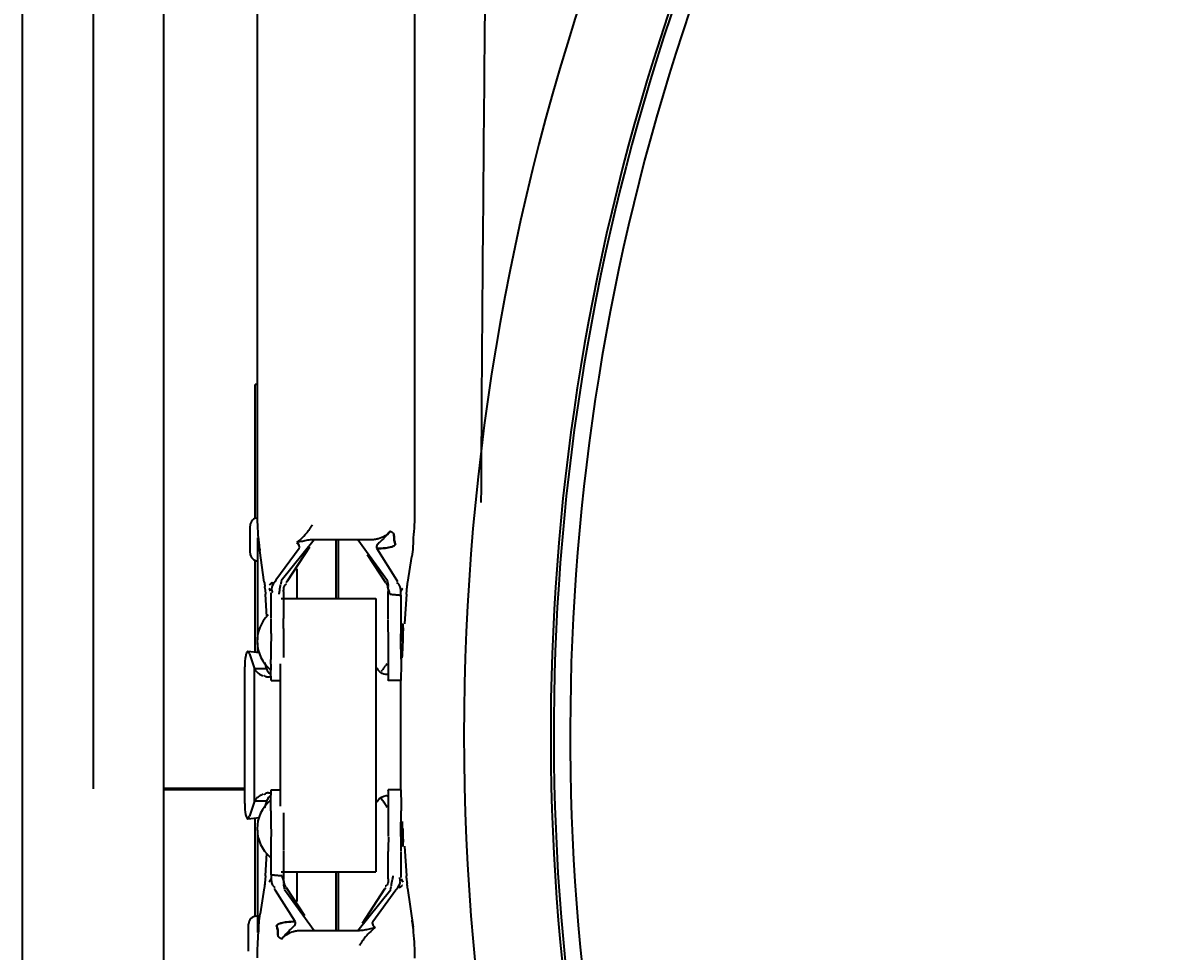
# Model space of a CAD drawing. Header units: millimetres. Extents: x 6781 to 13993, y -7973 to 4183.
# Drawn here: x 12088.7 to 12233.8, y 3050.2 to 3169 of the extents above; entities that cross this region are included whole.
import ezdxf

# ---------------------------------------------------------------- set-up
doc = ezdxf.new("R2010")
doc.units = ezdxf.units.MM
doc.header["$LTSCALE"] = 307.34
doc.header["$PDMODE"] = 3
doc.header["$PDSIZE"] = 8
doc.layers.get('0').update_dxf_attribs({"linetype": 'CONTINUOUS'})
doc.layers.get('Defpoints').update_dxf_attribs({"linetype": 'CONTINUOUS'})
doc.styles.get("Standard").update_dxf_attribs({"font": 'calibri.ttf'})
doc.dimstyles.new('DIMSTYLE_2', dxfattribs={"dimtxt": 35, "dimasz": 35, "dimexe": 1.5, "dimexo": 1, "dimgap": 0.875, "dimtad": 1, "dimdec": 0, "dimdsep": 46, "dimtxsty": 'Standard', "dimblk": '_FILLED', "dimblk1": '_FILLED', "dimblk2": '_FILLED', "dimcen": 0.09, "dimazin": 2, "dimtp": 0.01, "dimtm": 0.01, "dimtfac": 1, "dimtdec": 0, "dimtofl": 0, "dimtmove": 0, "dimatfit": 3, "dimldrblk": '_FILLED', "dimfxl": 1, "dimtolj": 1, "dimarcsym": 0})

# ---------------------------------------------------------------- blocks, each defined once
blk = doc.blocks.new('_FILLED')
at = {"color": 0, "linetype": 'ByBlock'}
blk.add_solid([(0, 0), (-1, 0.2143), (-1, -0.2143)], dxfattribs=at)
blk = doc.blocks.new('*D276')
at = {"color": 0, "linetype": 'Continuous', "lineweight": -2}
for p, q in [((12747.8, 3569.94), (12747.8, 3540.28)), ((12118.81, 3152.03), (12118.81, 3543.28)), ((12153.81, 3541.78), (12712.8, 3541.78))]:
    blk.add_line(p, q, dxfattribs=at)
at = {"layer": 'Defpoints', "color": 0}
for p in [(12747.8, 3570.94), (12747.8, 3541.78), (12118.81, 3151.03)]:
    blk.add_point(p, dxfattribs=at)
at = {"color": 0, "linetype": 'ByBlock', "lineweight": -2, "xscale": 35, "yscale": 35, "zscale": 35, "rotation": 180}
blk.add_blockref('_FILLED', (12118.81, 3541.78), dxfattribs=at)
at = {"color": 0, "linetype": 'ByBlock', "lineweight": -2, "xscale": 35, "yscale": 35, "zscale": 35}
blk.add_blockref('_FILLED', (12747.8, 3541.78), dxfattribs=at)
at = {"color": 0, "lineweight": 25, "insert": (12433.3, 3589.33), "char_height": 35, "attachment_point": 2, "line_spacing_factor": 0.9}
blk.add_mtext('\\A1;AFU-630', dxfattribs=at)

msp = doc.modelspace()

# ---------------------------------------------------------------- linework, layer by layer
msp.add_line((12097.79589, 3318.03639), (12097.79589, 3070.93639))
at = {"color": 0, "linetype": 'Continuous', "lineweight": 25}
for p, q in [((12088.74459, 2910.50225), (12088.74459, 3306.92814)), ((12106.8472, 2910.50225), (12106.8472, 3306.92814)), ((12118.81138, 3106.39003), (12118.81138, 3180.18167)), ((12138.93672, 3180.18167), (12138.93672, 3106.37075)), ((12118.52509, 3105.54886), (12118.52509, 3122.73228)), ((12118.81138, 3122.73228), (12118.52509, 3122.73228)), ((12117.87914, 3101.18368), (12117.87914, 3104.60378)), ((12118.81138, 3103.08188), (12118.81138, 3090.02254)), ((12118.98472, 3102.92222), (12118.97004, 3103.08188)), ((12118.99507, 3102.76346), (12118.98472, 3102.92222)), ((12119.00113, 3102.6058), (12118.99507, 3102.76346)), ((12119.00113, 3102.6058), (12119.00694, 3102.41851)), ((12119.6931, 3097.4273), (12119.00694, 3102.41851)), ((12126.07405, 3102.83845), (12121.85966, 3097.60142)), ((12122.65084, 3097.572), (12125.46984, 3101.90889)), ((12125.46984, 3101.90887), (12122.65084, 3097.572)), ((12131.88231, 3102.83845), (12125.86579, 3102.83845)), ((12128.86668, 3102.83845), (12128.86668, 3095.33788)), ((12129.20405, 3095.33788), (12129.20405, 3102.83845)), ((12135.48096, 3097.60142), (12131.67405, 3102.83845)), ((12133.37915, 3102.83845), (12131.88231, 3102.83845)), ((12136.45784, 3102.20337), (12136.4778, 3102.2327)), ((12124.16642, 3101.70254), (12121.18678, 3097.66812)), ((12135.25146, 3097.33563), (12132.91281, 3100.93267)), ((12134.0975, 3101.70271), (12136.61598, 3097.72083)), ((12138.06608, 3097.41202), (12138.59572, 3100.71317)), ((12118.52509, 3088.43915), (12118.52509, 3100.2386)), ((12123.87405, 3099.12974), (12123.87405, 3095.33788)), ((12121.18655, 3097.66785), (12121.07534, 3097.51877)), ((12121.85277, 3097.40174), (12121.82477, 3097.3333)), ((12122.65084, 3097.572), (12122.49848, 3097.33923)), ((12135.47767, 3097.44954), (12135.56539, 3097.04261)), ((12136.61598, 3097.72083), (12136.75742, 3097.50098)), ((12119.74231, 3097.01142), (12119.76039, 3096.84105)), ((12119.77462, 3096.83705), (12119.76094, 3096.83568)), ((12120.57373, 3096.02165), (12120.54737, 3096.09168)), ((12120.57405, 3092.74721), (12120.57373, 3096.02165)), ((12121.82477, 3097.3333), (12121.79808, 3097.20741)), ((12122.1719, 3096.22255), (12122.17381, 3095.85682)), ((12135.53604, 3096.63754), (12135.60344, 3096.85746)), ((12135.53604, 3096.63754), (12135.56561, 3096.43739)), ((12135.60344, 3096.85746), (12135.56539, 3097.04261)), ((12135.56561, 3096.43739), (12135.57531, 3096.2275)), ((12135.57405, 3095.79655), (12135.57531, 3096.2275)), ((12137.17405, 3095.74934), (12137.17496, 3096.09737)), ((12137.95399, 3096.83851), (12137.93642, 3096.83842)), ((12120.03168, 3092.97406), (12119.83866, 3095.86923)), ((12121.87405, 3095.33788), (12133.97405, 3095.33788)), ((12122.17381, 3095.85682), (12122.17405, 3092.74721)), ((12133.97405, 3095.33788), (12133.97405, 3060.33788)), ((12135.57405, 3092.71416), (12135.57405, 3095.79655)), ((12136.1752, 3095.84563), (12136.37234, 3095.82851)), ((12136.37247, 3095.82967), (12136.66261, 3095.80001)), ((12136.66261, 3095.80001), (12136.905, 3095.77574)), ((12136.905, 3095.77574), (12137.17405, 3095.74934)), ((12137.00786, 3095.764), (12137.17372, 3095.74618)), ((12137.17405, 3095.74901), (12137.17405, 3092.71416)), ((12137.90866, 3095.85747), (12137.65632, 3092.0725)), ((12118.81138, 3089.65322), (12118.81138, 3088.55653)), ((12117.81445, 3088.23148), (12117.59896, 3088.55653)), ((12119.07079, 3088.37003), (12117.59896, 3088.55647)), ((12117.81445, 3088.23148), (12118.42662, 3086.31564)), ((12117.18696, 3069.08302), (12117.18696, 3086.59274)), ((12118.42662, 3069.36012), (12118.42662, 3086.31564)), ((12119.99419, 3086.31589), (12118.42665, 3086.31589)), ((12119.72892, 3087.14574), (12119.99416, 3086.31564)), ((12121.77405, 3068.72537), (12121.77405, 3086.95039)), ((12120.57405, 3084.83846), (12121.77405, 3084.83846)), ((12137.17405, 3084.83846), (12135.57405, 3084.83846)), ((12137.12405, 3084.83846), (12137.12405, 3070.83788)), ((12106.8472, 3071.03639), (12117.18696, 3071.03639)), ((12117.18696, 3070.83639), (12106.8472, 3070.83639)), ((12120.57405, 3070.83788), (12121.77405, 3070.83788)), ((12137.17405, 3070.83788), (12135.57405, 3070.83788)), ((12118.42662, 3069.36012), (12117.81445, 3067.44428)), ((12119.99419, 3069.35987), (12118.42665, 3069.35987)), ((12119.99416, 3069.36012), (12119.72892, 3068.53002)), ((12117.59896, 3067.11924), (12117.81445, 3067.44428)), ((12117.59896, 3067.11929), (12119.07079, 3067.30573)), ((12118.52509, 3054.6064), (12118.52509, 3067.2366)), ((12118.81138, 3065.65322), (12118.81138, 3052.57057)), ((12119.83945, 3059.81882), (12120.03164, 3062.70175)), ((12120.57405, 3059.92735), (12120.57405, 3062.96221)), ((12122.17405, 3062.96221), (12122.17405, 3059.87981)), ((12135.57429, 3059.81954), (12135.57405, 3062.92915)), ((12137.17405, 3062.92915), (12137.17437, 3059.65471)), ((12137.65632, 3063.60381), (12137.90944, 3059.80707)), ((12120.57405, 3059.92701), (12120.57314, 3059.57899)), ((12120.84311, 3059.90062), (12120.57405, 3059.92701)), ((12120.74024, 3059.91236), (12120.57439, 3059.93017)), ((12121.0855, 3059.87635), (12120.84311, 3059.90062)), ((12121.37563, 3059.84669), (12121.0855, 3059.87635)), ((12121.57291, 3059.83073), (12121.37576, 3059.84785)), ((12121.87405, 3060.33788), (12133.97405, 3060.33788)), ((12122.17405, 3059.87981), (12122.17279, 3059.44885)), ((12123.87405, 3060.33788), (12123.87405, 3056.53881)), ((12128.86668, 3060.33788), (12128.86668, 3052.83788)), ((12129.20405, 3052.83788), (12129.20405, 3060.33788)), ((12135.5762, 3059.45381), (12135.57429, 3059.81954)), ((12137.17437, 3059.65471), (12137.20074, 3059.58465)), ((12119.68202, 3058.26427), (12119.15239, 3054.9631)), ((12119.79411, 3058.83779), (12119.81169, 3058.83788)), ((12122.21207, 3059.03881), (12122.14466, 3058.8189)), ((12122.14466, 3058.8189), (12122.18271, 3058.63374)), ((12122.1825, 3059.23896), (12122.17279, 3059.44885)), ((12122.21207, 3059.03881), (12122.1825, 3059.23896)), ((12122.27043, 3058.22681), (12122.18271, 3058.63374)), ((12122.49664, 3058.34072), (12124.83529, 3054.74366)), ((12135.09726, 3058.10435), (12135.24962, 3058.33712)), ((12135.89534, 3058.27462), (12135.92334, 3058.34305)), ((12135.92334, 3058.34305), (12135.95003, 3058.46895)), ((12137.97348, 3058.83925), (12137.98717, 3058.84062)), ((12138.00579, 3058.66492), (12137.98771, 3058.83525)), ((12138.05501, 3058.24899), (12138.74117, 3053.25774)), ((12121.13213, 3057.95552), (12120.99068, 3058.17537)), ((12123.6506, 3053.97363), (12121.13213, 3057.95552)), ((12122.26714, 3058.07493), (12126.07405, 3052.83788)), ((12131.67405, 3052.83788), (12135.88845, 3058.07493)), ((12132.27825, 3053.76744), (12135.09726, 3058.10435)), ((12135.09726, 3058.10435), (12132.27825, 3053.76742)), ((12133.58168, 3053.9738), (12136.56132, 3058.00824)), ((12136.56155, 3058.0085), (12136.67277, 3058.15758)), ((12117.67914, 3050.15389), (12117.67914, 3053.64147)), ((12121.29026, 3053.47294), (12121.2703, 3053.44362)), ((12124.36895, 3052.83788), (12125.86579, 3052.83788)), ((12125.86579, 3052.83788), (12131.88231, 3052.83788)), ((12138.74698, 3053.07046), (12138.74117, 3053.25774)), ((12138.74698, 3053.07046), (12138.75303, 3052.9128)), ((12138.75303, 3052.9128), (12138.76338, 3052.75404)), ((12138.76338, 3052.75404), (12138.77807, 3052.59437))]:
    msp.add_line(p, q, dxfattribs=at)
for points in [[(12136.25871, 3103.62846), (12136.25842, 3103.53498), (12136.25993, 3103.44164)], [(12138.78261, 3103.10569), (12138.7671, 3102.93097), (12138.75679, 3102.75732), (12138.75162, 3102.58499)], [(12121.84824, 3097.58057), (12121.89724, 3097.54672), (12121.86556, 3097.49018), (12121.85277, 3097.40174)], [(12135.43013, 3097.56396), (12135.47144, 3097.4711), (12135.47438, 3097.45018)], [(12137.9867, 3096.81788), (12137.97107, 3096.83821), (12137.95399, 3096.83851)], [(12135.78567, 3095.86765), (12135.97959, 3095.85917), (12136.1752, 3095.84563)], [(12121.96243, 3059.80871), (12121.76852, 3059.81719), (12121.57291, 3059.83073)], [(12119.7614, 3058.85842), (12119.77703, 3058.83808), (12119.79411, 3058.83779)], [(12122.31798, 3058.1124), (12122.27667, 3058.20525), (12122.27372, 3058.22618)], [(12135.89986, 3058.09579), (12135.85086, 3058.12964), (12135.88254, 3058.18617), (12135.89534, 3058.27462)], [(12118.96549, 3052.57057), (12118.981, 3052.74528), (12118.99131, 3052.91894), (12118.99648, 3053.09126)], [(12121.48939, 3052.04785), (12121.48968, 3052.14133), (12121.48818, 3052.23467)]]:
    msp.add_lwpolyline(points, dxfattribs=at)
for centre, radius, start, end in [((12446.87405, 3077.83788), 301.6, 62.0342293, 226.0323241), ((12446.87405, 3077.83788), 290.49174, 78.2975741, 223.872725), ((12446.87405, 3077.83788), 290.1, 78.2730608, 223.7869135), ((12446.87405, 3077.83788), 288, 78.2382703, 223.363236), ((12118.87914, 3104.64373), 1, 90, 180.0002423), ((12113.82905, 3112.42663), 14.27217, 326.5889092, 327.49788), ((12114.40404, 3112.04332), 13.58112, 325.1819975, 325.9175062), ((12114.14949, 3112.2156), 13.88849, 325.9173496, 326.58769), ((12124.97208, 3113.00049), 14.13852, 315.8091934, 320.0544822), ((12135.01672, 3102.18895), 1.90586, 57.147127, 59.4434012), ((12141.00634, 3103.56077), 4.7479, 181.7252391, 191.623175), ((12141.06401, 3103.53353), 4.76784, 179.3160796, 190.3673631), ((12118.87914, 3101.14373), 1, 179.9997417, 270), ((12119.64991, 3096.13492), 0.82779, 23.2867782, 25.4522535), ((12122.22264, 3096.75235), 1.80361, 202.5215458, 203.9034589), ((12123.50072, 3089.83788), 4.72667, 134.284164, 229.8540362), ((11987.73036, 3092.69197), 134.44371, 359.4880663, 0.0235428), ((12257.6098, 3092.60865), 120.4358, 179.9498063, 180.8333221), ((12992.8279, 3081.7247), 872.31241, 179.40137179, 179.5521465), ((12992.54132, 3081.74159), 870.42576, 179.40118594, 179.55244051), ((11116.03448, 3080.34059), 1019.60417, 0.46787865, 0.58807324), ((11120.20999, 3080.36527), 1017.02853, 0.46755512, 0.58817218), ((11938.44508, 3087.19459), 198.76502, 0.0979791, 0.4237205), ((12311.15876, 3087.23214), 190.62112, 179.6059629, 179.9120008), ((12220.1213, 3087.22756), 99.58345, 180.1844255, 180.3630291), ((12205.12701, 3087.13427), 84.58887, 180.3641917, 180.6605561), ((12135.72847, 3087.33507), 1.85826, 208.9071649, 215.0819904), ((12130.27243, 3089.90705), 5.88023, 318.6263895, 320.2390966), ((12130.75983, 3089.52941), 5.2634, 324.446567, 325.9652111), ((12130.87949, 3089.4486), 5.11901, 325.9651856, 327.5089481), ((12123.50072, 3065.83788), 4.72667, 130.1466884, 229.8352286), ((12135.7285, 3068.34067), 1.85829, 144.9041197, 151.0928011), ((12131.27614, 3066.46164), 4.65807, 27.0555941, 28.4121295), ((12319.30341, 3068.48177), 198.7654, 180.0979881, 180.4237207), ((13137.54376, 3075.31116), 1017.03419, 180.46755599, 180.58817228), ((12332.79895, 3068.54819), 210.66111, 180.1795265, 180.418428), ((13141.71932, 3075.33584), 1019.60986, 180.46787953, 180.58807333), ((11265.20309, 3073.93481), 870.42945, 359.40118581, 359.5524396), ((11264.91649, 3073.9517), 872.31612, 359.40137167, 359.55214558), ((11946.58916, 3068.44422), 190.62131, 359.6059626, 359.9119916), ((12062.78117, 3062.7569), 74.70729, 2.3635898, 3.0821205), ((11985.23825, 3063.01652), 135.33581, 359.9770067, 0.5089544), ((12255.00656, 3063.03619), 119.43256, 179.1604112, 180.0513489), ((12135.52525, 3058.92394), 1.80383, 22.5198473, 23.9026569), ((12138.09827, 3059.54144), 0.82786, 203.2860768, 205.4514303), ((12118.67914, 3053.64768), 1, 90, 180.0002261), ((12116.68407, 3052.14279), 4.76786, 359.3160811, 10.367347), ((12116.74175, 3052.11554), 4.74791, 1.7252372, 11.6231562), ((12132.7761, 3042.67584), 14.13858, 135.8094222, 140.0547135), ((12122.73138, 3053.48737), 1.90586, 237.1475394, 239.4438007), ((12143.91907, 3043.2497), 14.27219, 146.5889664, 147.4979103), ((12143.59865, 3043.46071), 13.88852, 145.9174289, 146.5877472), ((12143.34409, 3043.63299), 13.58115, 145.1820585, 145.9175857)]:
    msp.add_arc(centre, radius, start, end, dxfattribs=at)
msp.add_ellipse((12117.59897, 3069.13527), major_axis=(0.01114, 2.01666), ratio=0.204232091, start_param=-4.685347575, end_param=-3.114581582, dxfattribs=at)
for points, knots in [([(12147.98542, 3177.08804), (12147.95854, 3173.99232), (12147.75638, 3150.84024), (12147.54215, 3127.68814), (12147.44628, 3107.63123)], [0, 0, 0, 0, 0.133712289, 1, 1, 1, 1]), ([(12125.25269, 3103.87358), (12125.30428, 3103.94185), (12125.40598, 3104.07932), (12125.50495, 3104.21876), (12125.55373, 3104.28889)], [0, 0, 0, 0, 0.500407457, 1, 1, 1, 1]), ([(12136.00456, 3103.81883), (12135.96911, 3103.83588), (12135.88995, 3103.86831), (12135.80788, 3103.89231), (12135.7632, 3103.90334)], [0, 0, 0, 0, 0.460880299, 1, 1, 1, 1]), ([(12135.98564, 3103.83014), (12135.95793, 3103.84651), (12135.9005, 3103.87862), (12135.84174, 3103.9082), (12135.81145, 3103.92272)], [0, 0, 0, 0, 0.489248368, 1, 1, 1, 1]), ([(12136.16257, 3103.72257), (12136.13943, 3103.74008), (12136.08844, 3103.77509), (12136.03406, 3103.80464), (12136.00456, 3103.81883)], [0, 0, 0, 0, 0.469848943, 1, 1, 1, 1]), ([(12136.15243, 3103.7187), (12136.13627, 3103.73101), (12136.10277, 3103.75543), (12136.06835, 3103.77854), (12136.05062, 3103.79)], [0, 0, 0, 0, 0.490375127, 1, 1, 1, 1]), ([(12136.25871, 3103.62846), (12136.24229, 3103.64413), (12136.20766, 3103.67519), (12136.17136, 3103.70428), (12136.15243, 3103.7187)], [0, 0, 0, 0, 0.488257413, 1, 1, 1, 1]), ([(12136.31803, 3103.58455), (12136.29414, 3103.60697), (12136.24448, 3103.65533), (12136.19172, 3103.7005), (12136.16257, 3103.72257)], [0, 0, 0, 0, 0.472487712, 1, 1, 1, 1]), ([(12119.00694, 3102.41851), (12119.01347, 3102.30823), (12119.0325, 3102.09188), (12119.06295, 3101.87686), (12119.08046, 3101.77172)], [0, 0, 0, 0, 0.508955246, 1, 1, 1, 1]), ([(12119.08046, 3101.77172), (12119.08893, 3101.72088), (12119.10687, 3101.62046), (12119.12689, 3101.52044), (12119.13724, 3101.47105)], [0, 0, 0, 0, 0.505291253, 1, 1, 1, 1]), ([(12124.57234, 3102.64057), (12124.45535, 3102.61473), (12124.22306, 3102.56469), (12123.9883, 3102.52638), (12123.87127, 3102.51291)], [0, 0, 0, 0, 0.504242772, 1, 1, 1, 1]), ([(12125.23358, 3102.77797), (12125.12254, 3102.7589), (12124.90176, 3102.71444), (12124.68217, 3102.66482), (12124.57234, 3102.64057)], [0, 0, 0, 0, 0.50042971, 1, 1, 1, 1]), ([(12125.86579, 3102.83845), (12125.75997, 3102.83845), (12125.548, 3102.82617), (12125.33812, 3102.79592), (12125.23358, 3102.77797)], [0, 0, 0, 0, 0.499417661, 1, 1, 1, 1]), ([(12133.94829, 3102.88564), (12133.85581, 3102.87021), (12133.66653, 3102.8465), (12133.47592, 3102.83844), (12133.37915, 3102.83845)], [0, 0, 0, 0, 0.492078301, 1, 1, 1, 1]), ([(12134.32871, 3102.97168), (12134.26716, 3102.95395), (12134.14111, 3102.92158), (12134.0134, 3102.8965), (12133.94829, 3102.88564)], [0, 0, 0, 0, 0.492454229, 1, 1, 1, 1]), ([(12134.17511, 3102.21754), (12134.11648, 3102.14498), (12134.00705, 3101.98272), (12134.04888, 3101.77948), (12134.09745, 3101.70268)], [0, 0, 0, 0, 0.506557746, 1, 1, 1, 1]), ([(12134.51064, 3102.54784), (12134.45251, 3102.49458), (12134.33506, 3102.3905), (12134.22426, 3102.27837), (12134.17511, 3102.21754)], [0, 0, 0, 0, 0.502005871, 1, 1, 1, 1]), ([(12134.89861, 3102.92901), (12134.83727, 3102.86635), (12134.71048, 3102.73673), (12134.57967, 3102.61109), (12134.51064, 3102.54784)], [0, 0, 0, 0, 0.483644226, 1, 1, 1, 1]), ([(12135.10972, 3103.14523), (12135.07454, 3103.10895), (12135.00422, 3103.03683), (12134.93373, 3102.96488), (12134.89861, 3102.92901)], [0, 0, 0, 0, 0.501683933, 1, 1, 1, 1]), ([(12136.47825, 3102.23215), (12136.4344, 3102.16979), (12136.2926, 3102.05024), (12136.12557, 3101.97915), (12136.02717, 3101.94554)], [0, 0, 0, 0, 0.423026203, 1, 1, 1, 1]), ([(12136.02779, 3101.94524), (12136.11889, 3101.97635), (12136.27522, 3102.04195), (12136.41204, 3102.14744), (12136.45739, 3102.20392)], [0, 0, 0, 0, 0.570619755, 1, 1, 1, 1]), ([(12136.3558, 3102.6042), (12136.36977, 3102.53655), (12136.40066, 3102.40227), (12136.43755, 3102.26951), (12136.45744, 3102.20379)], [0, 0, 0, 0, 0.501492936, 1, 1, 1, 1]), ([(12136.37401, 3102.67551), (12136.38775, 3102.60064), (12136.41879, 3102.45199), (12136.45718, 3102.30505), (12136.47817, 3102.23235)], [0, 0, 0, 0, 0.501454504, 1, 1, 1, 1]), ([(12138.75162, 3102.58499), (12138.74984, 3102.46831), (12138.74369, 3102.23965), (12138.73217, 3102.01119), (12138.72517, 3101.89938)], [0, 0, 0, 0, 0.510212723, 1, 1, 1, 1]), ([(12119.6931, 3097.4273), (12119.70206, 3097.36207), (12119.71916, 3097.22351), (12119.73442, 3097.08474), (12119.74231, 3097.01142)], [0, 0, 0, 0, 0.47171433, 1, 1, 1, 1]), ([(12120.51034, 3097.20761), (12120.54746, 3097.24051), (12120.62748, 3097.31011), (12120.7145, 3097.37162), (12120.76352, 3097.39964)], [0, 0, 0, 0, 0.467609428, 1, 1, 1, 1]), ([(12120.75568, 3097.39514), (12120.73576, 3097.37884), (12120.70037, 3097.34248), (12120.68355, 3097.29315), (12120.68225, 3097.26923)], [0, 0, 0, 0, 0.517951499, 1, 1, 1, 1]), ([(12138.0418, 3097.24909), (12138.04573, 3097.27713), (12138.05354, 3097.33149), (12138.06187, 3097.38576), (12138.06608, 3097.41202)], [0, 0, 0, 0, 0.51572317, 1, 1, 1, 1]), ([(12119.80089, 3096.55544), (12119.79246, 3096.60695), (12119.7765, 3096.70765), (12119.76358, 3096.80881), (12119.75865, 3096.85832)], [0, 0, 0, 0, 0.511966963, 1, 1, 1, 1]), ([(12119.89414, 3095.87238), (12119.8863, 3095.98991), (12119.85831, 3096.21839), (12119.81899, 3096.44484), (12119.80089, 3096.55544)], [0, 0, 0, 0, 0.512430433, 1, 1, 1, 1]), ([(12120.39319, 3096.49897), (12120.38095, 3096.52387), (12120.35729, 3096.56517), (12120.32163, 3096.59847), (12120.30426, 3096.60748)], [0, 0, 0, 0, 0.586456043, 1, 1, 1, 1]), ([(12120.30426, 3096.60748), (12120.31781, 3096.60177), (12120.34538, 3096.579), (12120.36483, 3096.55027), (12120.37494, 3096.53316)], [0, 0, 0, 0, 0.425261603, 1, 1, 1, 1]), ([(12120.36053, 3097.07592), (12120.38197, 3097.09405), (12120.43195, 3097.1379), (12120.48159, 3097.18214), (12120.51034, 3097.20761)], [0, 0, 0, 0, 0.422230401, 1, 1, 1, 1]), ([(12120.41936, 3097.1228), (12120.40901, 3097.11351), (12120.39015, 3097.09703), (12120.37003, 3097.08198), (12120.36057, 3097.0761)], [0, 0, 0, 0, 0.555269902, 1, 1, 1, 1]), ([(12120.37494, 3096.53316), (12120.37886, 3096.52654), (12120.38663, 3096.51252), (12120.39377, 3096.49818), (12120.39736, 3096.49067)], [0, 0, 0, 0, 0.480702054, 1, 1, 1, 1]), ([(12120.48279, 3096.26435), (12120.46794, 3096.30583), (12120.44073, 3096.38496), (12120.41069, 3096.46335), (12120.39319, 3096.49897)], [0, 0, 0, 0, 0.52610166, 1, 1, 1, 1]), ([(12120.50957, 3097.20658), (12120.49306, 3097.19127), (12120.46316, 3097.16317), (12120.43314, 3097.13518), (12120.41936, 3097.1228)], [0, 0, 0, 0, 0.548591438, 1, 1, 1, 1]), ([(12120.61237, 3097.29671), (12120.59364, 3097.28147), (12120.55894, 3097.25189), (12120.52528, 3097.22116), (12120.50957, 3097.20658)], [0, 0, 0, 0, 0.529894587, 1, 1, 1, 1]), ([(12120.64721, 3096.73084), (12120.64132, 3096.70044), (12120.63225, 3096.63829), (12120.62931, 3096.57552), (12120.62941, 3096.54377)], [0, 0, 0, 0, 0.493686109, 1, 1, 1, 1]), ([(12120.62941, 3096.54377), (12120.62951, 3096.51359), (12120.63264, 3096.4519), (12120.64155, 3096.39078), (12120.64749, 3096.35986)], [0, 0, 0, 0, 0.489484043, 1, 1, 1, 1]), ([(12120.64749, 3096.35986), (12120.65623, 3096.31438), (12120.68082, 3096.2205), (12120.71653, 3096.13031), (12120.73753, 3096.08443)], [0, 0, 0, 0, 0.478575706, 1, 1, 1, 1]), ([(12121.62396, 3096.30887), (12121.61107, 3096.2373), (12121.58489, 3096.09004), (12121.55919, 3095.9427), (12121.54608, 3095.86698)], [0, 0, 0, 0, 0.486248121, 1, 1, 1, 1]), ([(12122.1719, 3096.22255), (12122.17142, 3096.29037), (12122.17297, 3096.42568), (12122.18434, 3096.56073), (12122.19411, 3096.62747)], [0, 0, 0, 0, 0.501385216, 1, 1, 1, 1]), ([(12122.19411, 3096.62747), (12122.20408, 3096.69559), (12122.23139, 3096.82613), (12122.28591, 3096.94937), (12122.32109, 3097.00285)], [0, 0, 0, 0, 0.518202273, 1, 1, 1, 1]), ([(12122.32109, 3097.00285), (12122.33958, 3097.03096), (12122.38172, 3097.08421), (12122.43416, 3097.12759), (12122.46242, 3097.14614)], [0, 0, 0, 0, 0.498866715, 1, 1, 1, 1]), ([(12122.46242, 3097.14614), (12122.47722, 3097.15585), (12122.50853, 3097.17393), (12122.54167, 3097.18837), (12122.55887, 3097.1948)], [0, 0, 0, 0, 0.490818078, 1, 1, 1, 1]), ([(12135.25146, 3097.33563), (12135.28424, 3097.28559), (12135.34583, 3097.18103), (12135.39751, 3097.07125), (12135.42107, 3097.01462)], [0, 0, 0, 0, 0.493788701, 1, 1, 1, 1]), ([(12135.42107, 3097.01462), (12135.4461, 3096.95446), (12135.49075, 3096.83046), (12135.52303, 3096.70266), (12135.53604, 3096.63754)], [0, 0, 0, 0, 0.495287614, 1, 1, 1, 1]), ([(12135.60873, 3096.50015), (12135.59793, 3096.52378), (12135.57512, 3096.57036), (12135.54953, 3096.61549), (12135.53604, 3096.63754)], [0, 0, 0, 0, 0.501212538, 1, 1, 1, 1]), ([(12135.69926, 3096.25163), (12135.68688, 3096.29429), (12135.65994, 3096.37836), (12135.62692, 3096.4603), (12135.60873, 3096.50015)], [0, 0, 0, 0, 0.503478988, 1, 1, 1, 1]), ([(12135.78567, 3095.86765), (12135.7738, 3095.93252), (12135.74883, 3096.06137), (12135.71744, 3096.18892), (12135.69926, 3096.25163)], [0, 0, 0, 0, 0.502493137, 1, 1, 1, 1]), ([(12136.80219, 3097.25039), (12136.78181, 3097.26442), (12136.73854, 3097.29073), (12136.69266, 3097.31213), (12136.66877, 3097.32181)], [0, 0, 0, 0, 0.489700947, 1, 1, 1, 1]), ([(12136.91174, 3097.15565), (12136.89543, 3097.17321), (12136.86062, 3097.20692), (12136.82228, 3097.23657), (12136.80219, 3097.25039)], [0, 0, 0, 0, 0.495614379, 1, 1, 1, 1]), ([(12136.98917, 3097.05549), (12136.97773, 3097.07327), (12136.9534, 3097.10787), (12136.9261, 3097.14018), (12136.91174, 3097.15565)], [0, 0, 0, 0, 0.500426316, 1, 1, 1, 1]), ([(12137.17496, 3096.09769), (12137.18269, 3096.11591), (12137.1982, 3096.15406), (12137.2126, 3096.19263), (12137.21982, 3096.21274)], [0, 0, 0, 0, 0.480788041, 1, 1, 1, 1]), ([(12137.25912, 3096.32771), (12137.26892, 3096.35654), (12137.28778, 3096.41099), (12137.30938, 3096.46448), (12137.32077, 3096.48916)], [0, 0, 0, 0, 0.528312747, 1, 1, 1, 1]), ([(12137.32074, 3096.48825), (12137.30946, 3096.46285), (12137.28863, 3096.40905), (12137.26935, 3096.35473), (12137.25924, 3096.32664)], [0, 0, 0, 0, 0.482129511, 1, 1, 1, 1]), ([(12137.34262, 3096.53249), (12137.33877, 3096.52563), (12137.33114, 3096.51104), (12137.32422, 3096.4961), (12137.32074, 3096.48825)], [0, 0, 0, 0, 0.477985928, 1, 1, 1, 1]), ([(12137.32077, 3096.48916), (12137.32427, 3096.49673), (12137.33124, 3096.51123), (12137.33878, 3096.52546), (12137.34259, 3096.53221)], [0, 0, 0, 0, 0.518051677, 1, 1, 1, 1]), ([(12137.34259, 3096.53221), (12137.34482, 3096.53617), (12137.34927, 3096.54379), (12137.35401, 3096.55125), (12137.35639, 3096.55482)], [0, 0, 0, 0, 0.514261179, 1, 1, 1, 1]), ([(12137.41451, 3096.61007), (12137.40082, 3096.60367), (12137.37247, 3096.58041), (12137.35271, 3096.5504), (12137.34262, 3096.53249)], [0, 0, 0, 0, 0.423652682, 1, 1, 1, 1]), ([(12137.35639, 3096.55482), (12137.36482, 3096.56747), (12137.3814, 3096.58899), (12137.40366, 3096.60543), (12137.41451, 3096.61004)], [0, 0, 0, 0, 0.563454451, 1, 1, 1, 1]), ([(12137.90866, 3095.85747), (12137.91638, 3095.97323), (12137.93234, 3096.19848), (12137.95049, 3096.42356), (12137.96003, 3096.53295)], [0, 0, 0, 0, 0.513741956, 1, 1, 1, 1]), ([(12137.96003, 3096.53295), (12137.96427, 3096.58161), (12137.97282, 3096.67662), (12137.98202, 3096.77157), (12137.9867, 3096.81788)], [0, 0, 0, 0, 0.512101442, 1, 1, 1, 1]), ([(12137.98804, 3096.83124), (12137.99699, 3096.90429), (12138.01421, 3097.04366), (12138.03254, 3097.18289), (12138.0418, 3097.24909)], [0, 0, 0, 0, 0.524019427, 1, 1, 1, 1]), ([(12135.78567, 3095.86765), (12135.85958, 3095.86453), (12136.00733, 3095.85662), (12136.1549, 3095.84596), (12136.22864, 3095.84009)], [0, 0, 0, 0, 0.499994221, 1, 1, 1, 1]), ([(12136.22864, 3095.84009), (12136.30798, 3095.83377), (12136.46654, 3095.81987), (12136.62492, 3095.80418), (12136.70407, 3095.79607)], [0, 0, 0, 0, 0.500055933, 1, 1, 1, 1]), ([(12136.70407, 3095.79607), (12136.75474, 3095.79088), (12136.85601, 3095.78028), (12136.95725, 3095.76944), (12137.00786, 3095.764)], [0, 0, 0, 0, 0.500144312, 1, 1, 1, 1]), ([(12137.30006, 3089.83847), (12137.30851, 3090.36932), (12137.26098, 3091.15845), (12137.41131, 3091.74221), (12137.35863, 3092.08758), (12137.41702, 3092.08837)], [0, 0, 0, 0, 0.706070899, 0.922341927, 1, 1, 1, 1]), ([(12137.41702, 3092.08837), (12137.45273, 3092.08886), (12137.42371, 3091.87178), (12137.45497, 3091.78269), (12137.45754, 3091.68183)], [0, 0, 0, 0, 0.261434429, 1, 1, 1, 1]), ([(12137.45754, 3091.68183), (12137.4606, 3091.56204), (12137.46494, 3090.94736), (12137.44512, 3090.33282), (12137.4249, 3089.83844)], [0, 0, 0, 0, 0.194965117, 1, 1, 1, 1]), ([(12122.1687, 3091.49074), (12122.16776, 3091.39096), (12122.16561, 3091.19075), (12122.16284, 3090.99055), (12122.16128, 3090.89012)], [0, 0, 0, 0, 0.498357189, 1, 1, 1, 1]), ([(12135.57405, 3084.83846), (12135.57968, 3084.9703), (12135.61811, 3086.24592), (12135.61287, 3087.52247), (12135.60465, 3088.66661)], [0, 0, 0, 0, 0.103410581, 1, 1, 1, 1]), ([(12137.4249, 3089.83844), (12137.41538, 3089.6056), (12137.38035, 3088.89073), (12137.34709, 3088.17537), (12137.30386, 3087.69456)], [0, 0, 0, 0, 0.325567055, 1, 1, 1, 1]), ([(12117.39359, 3088.3142), (12117.35636, 3088.21405), (12117.21551, 3087.64971), (12117.18696, 3087.0653), (12117.18696, 3086.59274)], [0, 0, 0, 0, 0.184411338, 1, 1, 1, 1]), ([(12117.59896, 3088.55648), (12117.55954, 3088.56162), (12117.45468, 3088.48268), (12117.41826, 3088.38054), (12117.39359, 3088.3142)], [0, 0, 0, 0, 0.359655354, 1, 1, 1, 1]), ([(12120.53836, 3086.90702), (12120.53803, 3087.00746), (12120.53764, 3087.21343), (12120.53771, 3087.41939), (12120.53786, 3087.52491)], [0, 0, 0, 0, 0.487685505, 1, 1, 1, 1]), ([(12122.14212, 3088.54075), (12122.14126, 3088.41231), (12122.13978, 3088.15999), (12122.13878, 3087.90767), (12122.13842, 3087.78379)], [0, 0, 0, 0, 0.509038874, 1, 1, 1, 1]), ([(12137.20981, 3087.53449), (12137.21032, 3087.19177), (12137.20756, 3086.29304), (12137.19777, 3085.39402), (12137.17405, 3084.83846)], [0, 0, 0, 0, 0.381315172, 1, 1, 1, 1]), ([(12120.57405, 3084.83846), (12120.57405, 3084.8671), (12120.54629, 3085.30686), (12120.54852, 3085.74742), (12120.54376, 3086.15908)], [0, 0, 0, 0, 0.065059389, 1, 1, 1, 1]), ([(12134.60615, 3085.85547), (12134.532, 3085.91067), (12134.38755, 3086.03778), (12134.26475, 3086.18596), (12134.2078, 3086.26704)], [0, 0, 0, 0, 0.482676274, 1, 1, 1, 1]), ([(12135.042, 3086.46894), (12135.00284, 3086.41415), (12134.92168, 3086.305), (12134.83657, 3086.19891), (12134.79268, 3086.14615)], [0, 0, 0, 0, 0.495314371, 1, 1, 1, 1]), ([(12135.37321, 3086.9979), (12135.34591, 3086.94742), (12135.28901, 3086.84667), (12135.22856, 3086.748), (12135.19725, 3086.69883)], [0, 0, 0, 0, 0.496081216, 1, 1, 1, 1]), ([(12119.76724, 3085.3804), (12119.75401, 3085.39507), (12119.72884, 3085.42762), (12119.70846, 3085.46334), (12119.69907, 3085.48239)], [0, 0, 0, 0, 0.481912097, 1, 1, 1, 1]), ([(12119.92218, 3085.27678), (12119.89316, 3085.28742), (12119.83643, 3085.31539), (12119.78847, 3085.35687), (12119.76724, 3085.3804)], [0, 0, 0, 0, 0.493726622, 1, 1, 1, 1]), ([(12120.27325, 3085.25432), (12120.21192, 3085.24657), (12120.09373, 3085.23834), (12119.975, 3085.25741), (12119.92218, 3085.27678)], [0, 0, 0, 0, 0.523528186, 1, 1, 1, 1]), ([(12120.54508, 3085.30654), (12120.49957, 3085.29582), (12120.40949, 3085.27563), (12120.31843, 3085.26003), (12120.27325, 3085.25432)], [0, 0, 0, 0, 0.506582373, 1, 1, 1, 1]), ([(12119.05673, 3070.01429), (12118.98427, 3069.96668), (12118.84923, 3069.87043), (12118.72526, 3069.75984), (12118.67048, 3069.70306)], [0, 0, 0, 0, 0.523522604, 1, 1, 1, 1]), ([(12119.56966, 3070.29453), (12119.47718, 3070.25289), (12119.30238, 3070.16599), (12119.13492, 3070.06566), (12119.05673, 3070.01429)], [0, 0, 0, 0, 0.520173711, 1, 1, 1, 1]), ([(12119.78385, 3070.28771), (12119.77121, 3070.27249), (12119.74733, 3070.23872), (12119.7284, 3070.20199), (12119.71973, 3070.18241)], [0, 0, 0, 0, 0.48016668, 1, 1, 1, 1]), ([(12119.92482, 3070.39186), (12119.89817, 3070.38065), (12119.84618, 3070.35176), (12119.80298, 3070.31075), (12119.78385, 3070.28771)], [0, 0, 0, 0, 0.491184087, 1, 1, 1, 1]), ([(12120.29286, 3070.41877), (12120.22823, 3070.4275), (12120.10407, 3070.43708), (12119.97907, 3070.41466), (12119.92482, 3070.39186)], [0, 0, 0, 0, 0.525715278, 1, 1, 1, 1]), ([(12120.23876, 3069.8246), (12120.18427, 3069.75237), (12120.08865, 3069.60406), (12120.01971, 3069.44134), (12119.99416, 3069.36012)], [0, 0, 0, 0, 0.515166589, 1, 1, 1, 1]), ([(12120.4435, 3070.05461), (12120.40573, 3070.01833), (12120.33436, 3069.94428), (12120.26909, 3069.86479), (12120.23876, 3069.8246)], [0, 0, 0, 0, 0.509844653, 1, 1, 1, 1]), ([(12120.5448, 3070.36941), (12120.50265, 3070.37938), (12120.41913, 3070.39822), (12120.33477, 3070.41311), (12120.29286, 3070.41877)], [0, 0, 0, 0, 0.506040379, 1, 1, 1, 1]), ([(12120.5442, 3069.52121), (12120.54564, 3069.64757), (12120.54883, 3069.8811), (12120.55321, 3070.11461), (12120.55557, 3070.22177)], [0, 0, 0, 0, 0.541090749, 1, 1, 1, 1]), ([(12120.55557, 3070.22177), (12120.55852, 3070.35621), (12120.56391, 3070.56161), (12120.57102, 3070.76696), (12120.57405, 3070.83788)], [0, 0, 0, 0, 0.654510599, 1, 1, 1, 1]), ([(12135.30116, 3070.08449), (12135.33044, 3070.08513), (12135.38862, 3070.08358), (12135.44635, 3070.07612), (12135.47468, 3070.07092)], [0, 0, 0, 0, 0.504136246, 1, 1, 1, 1]), ([(12135.60598, 3067.13561), (12135.60936, 3067.6389), (12135.61463, 3068.87313), (12135.5984, 3070.10723), (12135.57405, 3070.83788)], [0, 0, 0, 0, 0.407802338, 1, 1, 1, 1]), ([(12137.17405, 3070.83788), (12137.1765, 3070.77735), (12137.21034, 3069.8824), (12137.21139, 3068.98643), (12137.21024, 3068.15142)], [0, 0, 0, 0, 0.067638732, 1, 1, 1, 1]), ([(12118.67048, 3069.70306), (12118.61948, 3069.65019), (12118.52872, 3069.54191), (12118.45591, 3069.42066), (12118.42662, 3069.36012)], [0, 0, 0, 0, 0.522016869, 1, 1, 1, 1]), ([(12120.5383, 3068.14184), (12120.5381, 3068.26958), (12120.53804, 3068.51758), (12120.53869, 3068.76558), (12120.53923, 3068.88584)], [0, 0, 0, 0, 0.51506883, 1, 1, 1, 1]), ([(12120.53923, 3068.88584), (12120.53972, 3068.996), (12120.54101, 3069.2078), (12120.54304, 3069.41958), (12120.5442, 3069.52121)], [0, 0, 0, 0, 0.520140592, 1, 1, 1, 1]), ([(12134.5852, 3069.76592), (12134.66827, 3069.67614), (12134.82648, 3069.49459), (12134.97294, 3069.30343), (12135.04174, 3069.20716)], [0, 0, 0, 0, 0.508283736, 1, 1, 1, 1]), ([(12135.04174, 3069.20716), (12135.10314, 3069.12126), (12135.21923, 3068.94822), (12135.32431, 3068.76827), (12135.37314, 3068.67799)], [0, 0, 0, 0, 0.507100716, 1, 1, 1, 1]), ([(12137.41702, 3063.58797), (12137.35862, 3063.58883), (12137.4113, 3063.93409), (12137.261, 3064.51805), (12137.30851, 3065.30706), (12137.30006, 3065.83788)], [0, 0, 0, 0, 0.077667128, 0.293967294, 1, 1, 1, 1]), ([(12137.4249, 3065.83788), (12137.44515, 3065.34293), (12137.46497, 3064.72781), (12137.46058, 3064.11256), (12137.4575, 3063.99277)], [0, 0, 0, 0, 0.805213391, 1, 1, 1, 1]), ([(12120.56872, 3064.21868), (12120.5678, 3064.31846), (12120.56566, 3064.51867), (12120.56291, 3064.71887), (12120.56136, 3064.8193)], [0, 0, 0, 0, 0.498357474, 1, 1, 1, 1]), ([(12137.4575, 3063.99277), (12137.45492, 3063.89233), (12137.42383, 3063.80366), (12137.45258, 3063.58745), (12137.41702, 3063.58797)], [0, 0, 0, 0, 0.738578622, 1, 1, 1, 1]), ([(12119.83945, 3059.81882), (12119.83172, 3059.70307), (12119.81577, 3059.47782), (12119.79761, 3059.25274), (12119.78808, 3059.14335)], [0, 0, 0, 0, 0.513741769, 1, 1, 1, 1]), ([(12121.04403, 3059.88028), (12120.99337, 3059.88548), (12120.89209, 3059.89607), (12120.79085, 3059.90692), (12120.74024, 3059.91236)], [0, 0, 0, 0, 0.500144311, 1, 1, 1, 1]), ([(12121.51946, 3059.83627), (12121.44012, 3059.84259), (12121.28157, 3059.85649), (12121.12318, 3059.87217), (12121.04403, 3059.88028)], [0, 0, 0, 0, 0.500055932, 1, 1, 1, 1]), ([(12121.96243, 3059.80871), (12121.88852, 3059.81183), (12121.74077, 3059.81973), (12121.5932, 3059.8304), (12121.51946, 3059.83627)], [0, 0, 0, 0, 0.49999422, 1, 1, 1, 1]), ([(12121.96243, 3059.80871), (12121.9743, 3059.74384), (12121.99928, 3059.61498), (12122.03066, 3059.48743), (12122.04885, 3059.42472)], [0, 0, 0, 0, 0.502493089, 1, 1, 1, 1]), ([(12136.12415, 3059.36748), (12136.13703, 3059.43906), (12136.16322, 3059.58632), (12136.18891, 3059.73366), (12136.20203, 3059.80937)], [0, 0, 0, 0, 0.486248318, 1, 1, 1, 1]), ([(12137.85396, 3059.80391), (12137.8618, 3059.68639), (12137.88979, 3059.4579), (12137.92912, 3059.23146), (12137.94721, 3059.12085)], [0, 0, 0, 0, 0.512430263, 1, 1, 1, 1]), ([(12119.7063, 3058.42721), (12119.70237, 3058.39916), (12119.69456, 3058.34481), (12119.68623, 3058.29053), (12119.68202, 3058.26427)], [0, 0, 0, 0, 0.515723017, 1, 1, 1, 1]), ([(12119.76006, 3058.84505), (12119.75112, 3058.77201), (12119.73389, 3058.63264), (12119.71557, 3058.4934), (12119.7063, 3058.42721)], [0, 0, 0, 0, 0.524019185, 1, 1, 1, 1]), ([(12119.78808, 3059.14335), (12119.78384, 3059.09468), (12119.77528, 3058.99967), (12119.76608, 3058.90472), (12119.7614, 3058.85842)], [0, 0, 0, 0, 0.512101326, 1, 1, 1, 1]), ([(12120.33359, 3059.06627), (12120.34728, 3059.07267), (12120.37563, 3059.09593), (12120.3954, 3059.12594), (12120.40548, 3059.14386)], [0, 0, 0, 0, 0.423652764, 1, 1, 1, 1]), ([(12120.39172, 3059.12153), (12120.38328, 3059.10887), (12120.3667, 3059.08735), (12120.34444, 3059.07091), (12120.33359, 3059.06629)], [0, 0, 0, 0, 0.563454975, 1, 1, 1, 1]), ([(12120.40551, 3059.14413), (12120.40328, 3059.14018), (12120.39883, 3059.13255), (12120.39409, 3059.1251), (12120.39172, 3059.12153)], [0, 0, 0, 0, 0.514260871, 1, 1, 1, 1]), ([(12120.40548, 3059.14386), (12120.40934, 3059.15071), (12120.41696, 3059.16531), (12120.42388, 3059.18024), (12120.42736, 3059.1881)], [0, 0, 0, 0, 0.477986446, 1, 1, 1, 1]), ([(12120.42733, 3059.18718), (12120.42384, 3059.17962), (12120.41686, 3059.16511), (12120.40932, 3059.15089), (12120.40551, 3059.14413)], [0, 0, 0, 0, 0.518051254, 1, 1, 1, 1]), ([(12120.48899, 3059.34864), (12120.47918, 3059.31981), (12120.46033, 3059.26536), (12120.43872, 3059.21186), (12120.42733, 3059.18718)], [0, 0, 0, 0, 0.528312106, 1, 1, 1, 1]), ([(12120.42736, 3059.1881), (12120.43864, 3059.2135), (12120.45948, 3059.2673), (12120.47875, 3059.32162), (12120.48886, 3059.34971)], [0, 0, 0, 0, 0.482129901, 1, 1, 1, 1]), ([(12120.57314, 3059.57866), (12120.56541, 3059.56044), (12120.54991, 3059.5223), (12120.5355, 3059.48373), (12120.52828, 3059.46361)], [0, 0, 0, 0, 0.480788516, 1, 1, 1, 1]), ([(12120.57314, 3059.57899), (12120.57271, 3059.49648), (12120.57486, 3059.33207), (12120.58903, 3059.168), (12120.60104, 3059.08703)], [0, 0, 0, 0, 0.502005058, 1, 1, 1, 1]), ([(12120.60104, 3059.08703), (12120.61349, 3059.00306), (12120.6479, 3058.84104), (12120.71559, 3058.6882), (12120.75894, 3058.62086)], [0, 0, 0, 0, 0.514538593, 1, 1, 1, 1]), ([(12120.75894, 3058.62086), (12120.77038, 3058.60308), (12120.79471, 3058.56848), (12120.82201, 3058.53616), (12120.83637, 3058.5207)], [0, 0, 0, 0, 0.50042621, 1, 1, 1, 1]), ([(12120.83637, 3058.5207), (12120.85268, 3058.50314), (12120.88749, 3058.46943), (12120.92582, 3058.43978), (12120.94591, 3058.42596)], [0, 0, 0, 0, 0.495614763, 1, 1, 1, 1]), ([(12120.94591, 3058.42596), (12120.96629, 3058.41194), (12121.00956, 3058.38562), (12121.05544, 3058.36422), (12121.07933, 3058.35454)], [0, 0, 0, 0, 0.489700862, 1, 1, 1, 1]), ([(12122.04885, 3059.42472), (12122.06122, 3059.38206), (12122.08817, 3059.29798), (12122.12119, 3059.21604), (12122.13939, 3059.17619)], [0, 0, 0, 0, 0.503479206, 1, 1, 1, 1]), ([(12122.13939, 3059.17619), (12122.15018, 3059.15256), (12122.17299, 3059.10599), (12122.19857, 3059.06087), (12122.21207, 3059.03881)], [0, 0, 0, 0, 0.501212321, 1, 1, 1, 1]), ([(12122.32703, 3058.66173), (12122.302, 3058.72189), (12122.25735, 3058.8459), (12122.22507, 3058.9737), (12122.21207, 3059.03881)], [0, 0, 0, 0, 0.495287655, 1, 1, 1, 1]), ([(12122.49664, 3058.34072), (12122.46386, 3058.39076), (12122.40227, 3058.49532), (12122.35059, 3058.60511), (12122.32703, 3058.66173)], [0, 0, 0, 0, 0.493788713, 1, 1, 1, 1]), ([(12135.28568, 3058.53021), (12135.27088, 3058.5205), (12135.23957, 3058.50243), (12135.20643, 3058.48799), (12135.18923, 3058.48156)], [0, 0, 0, 0, 0.490818599, 1, 1, 1, 1]), ([(12135.42701, 3058.67351), (12135.40852, 3058.6454), (12135.36638, 3058.59214), (12135.31394, 3058.54876), (12135.28568, 3058.53021)], [0, 0, 0, 0, 0.49886644, 1, 1, 1, 1]), ([(12137.23776, 3058.46873), (12137.20064, 3058.43584), (12137.12062, 3058.36624), (12137.03361, 3058.30472), (12136.98458, 3058.27671)], [0, 0, 0, 0, 0.467608648, 1, 1, 1, 1]), ([(12136.99242, 3058.28121), (12137.01234, 3058.29751), (12137.04773, 3058.33386), (12137.06456, 3058.3832), (12137.06585, 3058.40711)], [0, 0, 0, 0, 0.517952861, 1, 1, 1, 1]), ([(12137.10061, 3059.31649), (12137.09188, 3059.36197), (12137.06728, 3059.45586), (12137.03157, 3059.54605), (12137.01057, 3059.59193)], [0, 0, 0, 0, 0.478575453, 1, 1, 1, 1]), ([(12137.11869, 3059.13258), (12137.11859, 3059.16277), (12137.11547, 3059.22446), (12137.10656, 3059.28558), (12137.10061, 3059.31649)], [0, 0, 0, 0, 0.489484482, 1, 1, 1, 1]), ([(12137.1009, 3058.94552), (12137.10678, 3058.97592), (12137.11586, 3059.03807), (12137.11879, 3059.10083), (12137.11869, 3059.13258)], [0, 0, 0, 0, 0.493686231, 1, 1, 1, 1]), ([(12137.13573, 3058.37963), (12137.15446, 3058.39488), (12137.18917, 3058.42445), (12137.22283, 3058.45519), (12137.23854, 3058.46976)], [0, 0, 0, 0, 0.52989512, 1, 1, 1, 1]), ([(12137.38757, 3058.60041), (12137.36613, 3058.58229), (12137.31615, 3058.53844), (12137.26651, 3058.49421), (12137.23776, 3058.46873)], [0, 0, 0, 0, 0.422228914, 1, 1, 1, 1]), ([(12137.23854, 3058.46976), (12137.25504, 3058.48507), (12137.28494, 3058.51317), (12137.31496, 3058.54116), (12137.32874, 3058.55354)], [0, 0, 0, 0, 0.548592159, 1, 1, 1, 1]), ([(12137.26531, 3059.412), (12137.28016, 3059.37052), (12137.30737, 3059.29139), (12137.33741, 3059.21299), (12137.35491, 3059.17737)], [0, 0, 0, 0, 0.526101074, 1, 1, 1, 1]), ([(12137.32874, 3058.55354), (12137.33909, 3058.56283), (12137.35795, 3058.57931), (12137.37807, 3058.59436), (12137.38753, 3058.60023)], [0, 0, 0, 0, 0.555270538, 1, 1, 1, 1]), ([(12137.37316, 3059.14318), (12137.36924, 3059.14981), (12137.36148, 3059.16383), (12137.35433, 3059.17817), (12137.35075, 3059.18567)], [0, 0, 0, 0, 0.480702501, 1, 1, 1, 1]), ([(12137.35491, 3059.17737), (12137.36715, 3059.15247), (12137.39082, 3059.11117), (12137.42648, 3059.07786), (12137.44385, 3059.06885)], [0, 0, 0, 0, 0.586455333, 1, 1, 1, 1]), ([(12137.44385, 3059.06886), (12137.43029, 3059.07456), (12137.40272, 3059.09734), (12137.38327, 3059.12607), (12137.37316, 3059.14318)], [0, 0, 0, 0, 0.42526156, 1, 1, 1, 1]), ([(12137.94721, 3059.12085), (12137.95564, 3059.06934), (12137.9716, 3058.96865), (12137.98452, 3058.86748), (12137.98945, 3058.81797)], [0, 0, 0, 0, 0.511966845, 1, 1, 1, 1]), ([(12138.05501, 3058.24899), (12138.04604, 3058.31423), (12138.02894, 3058.45281), (12138.01368, 3058.59158), (12138.00579, 3058.66492)], [0, 0, 0, 0, 0.471712862, 1, 1, 1, 1]), ([(12121.84157, 3053.76794), (12121.94615, 3053.79704), (12122.18047, 3053.84713), (12122.4174, 3053.88075), (12122.54711, 3053.89641)], [0, 0, 0, 0, 0.453805479, 1, 1, 1, 1]), ([(12122.54489, 3053.8988), (12122.42257, 3053.88316), (12122.19778, 3053.84839), (12121.97455, 3053.80349), (12121.87384, 3053.77707)], [0, 0, 0, 0, 0.542196794, 1, 1, 1, 1]), ([(12123.573, 3053.45879), (12123.63162, 3053.53135), (12123.74105, 3053.69361), (12123.69922, 3053.89685), (12123.65066, 3053.97365)], [0, 0, 0, 0, 0.506557743, 1, 1, 1, 1]), ([(12138.66764, 3053.90454), (12138.65918, 3053.95538), (12138.64123, 3054.0558), (12138.62121, 3054.15582), (12138.61086, 3054.20521)], [0, 0, 0, 0, 0.505291108, 1, 1, 1, 1]), ([(12138.74117, 3053.25774), (12138.73463, 3053.36803), (12138.7156, 3053.58438), (12138.68515, 3053.7994), (12138.66764, 3053.90454)], [0, 0, 0, 0, 0.508955164, 1, 1, 1, 1]), ([(12118.99648, 3053.09126), (12118.99827, 3053.20795), (12119.00441, 3053.43661), (12119.01594, 3053.66507), (12119.02294, 3053.77688)], [0, 0, 0, 0, 0.510212622, 1, 1, 1, 1]), ([(12121.26985, 3053.44416), (12121.3137, 3053.50653), (12121.4555, 3053.62607), (12121.62254, 3053.69717), (12121.72094, 3053.73078)], [0, 0, 0, 0, 0.423027908, 1, 1, 1, 1]), ([(12121.37409, 3053.0008), (12121.36036, 3053.07567), (12121.32932, 3053.22433), (12121.29092, 3053.37126), (12121.26993, 3053.44397)], [0, 0, 0, 0, 0.501454495, 1, 1, 1, 1]), ([(12121.3923, 3053.07212), (12121.37833, 3053.13976), (12121.34745, 3053.27405), (12121.31055, 3053.4068), (12121.29067, 3053.47252)], [0, 0, 0, 0, 0.501492927, 1, 1, 1, 1]), ([(12121.72032, 3053.73108), (12121.62922, 3053.69997), (12121.47288, 3053.63437), (12121.33606, 3053.52888), (12121.29071, 3053.47239)], [0, 0, 0, 0, 0.570618263, 1, 1, 1, 1]), ([(12121.87384, 3053.77707), (12121.84721, 3053.77009), (12121.79575, 3053.7557), (12121.74483, 3053.73946), (12121.72032, 3053.73108)], [0, 0, 0, 0, 0.515201024, 1, 1, 1, 1]), ([(12121.72094, 3053.73078), (12121.74036, 3053.73742), (12121.78041, 3053.75037), (12121.82081, 3053.76216), (12121.84157, 3053.76794)], [0, 0, 0, 0, 0.487869769, 1, 1, 1, 1]), ([(12122.63839, 3052.53109), (12122.67356, 3052.56737), (12122.74388, 3052.63949), (12122.81437, 3052.71145), (12122.84949, 3052.74731)], [0, 0, 0, 0, 0.501683944, 1, 1, 1, 1]), ([(12122.84949, 3052.74731), (12122.91084, 3052.80997), (12123.03762, 3052.93959), (12123.16843, 3053.06524), (12123.23746, 3053.12849)], [0, 0, 0, 0, 0.48364429, 1, 1, 1, 1]), ([(12123.23746, 3053.12849), (12123.29559, 3053.18174), (12123.41304, 3053.28583), (12123.52384, 3053.39796), (12123.573, 3053.45879)], [0, 0, 0, 0, 0.502005779, 1, 1, 1, 1]), ([(12123.4194, 3052.70464), (12123.48094, 3052.72238), (12123.607, 3052.75474), (12123.73471, 3052.77983), (12123.79982, 3052.79069)], [0, 0, 0, 0, 0.492454223, 1, 1, 1, 1]), ([(12123.79982, 3052.79069), (12123.8923, 3052.80611), (12124.08157, 3052.82983), (12124.27218, 3052.83789), (12124.36895, 3052.83788)], [0, 0, 0, 0, 0.492078423, 1, 1, 1, 1]), ([(12131.88231, 3052.83788), (12131.98813, 3052.83788), (12132.2001, 3052.85016), (12132.40998, 3052.88041), (12132.51452, 3052.89836)], [0, 0, 0, 0, 0.499417657, 1, 1, 1, 1]), ([(12132.51452, 3052.89836), (12132.62556, 3052.91743), (12132.84634, 3052.96189), (12133.06593, 3053.01151), (12133.17576, 3053.03576)], [0, 0, 0, 0, 0.500429707, 1, 1, 1, 1]), ([(12133.17576, 3053.03576), (12133.29275, 3053.0616), (12133.52504, 3053.11164), (12133.75981, 3053.14995), (12133.87683, 3053.16342)], [0, 0, 0, 0, 0.504242777, 1, 1, 1, 1]), ([(12121.43007, 3052.09176), (12121.45396, 3052.06935), (12121.50362, 3052.02099), (12121.55638, 3051.97581), (12121.58554, 3051.95374)], [0, 0, 0, 0, 0.472487346, 1, 1, 1, 1]), ([(12121.48939, 3052.04785), (12121.50581, 3052.03218), (12121.54045, 3052.00112), (12121.57674, 3051.97203), (12121.59567, 3051.95761)], [0, 0, 0, 0, 0.488257212, 1, 1, 1, 1]), ([(12121.58554, 3051.95374), (12121.60867, 3051.93623), (12121.65967, 3051.90122), (12121.71404, 3051.87167), (12121.74354, 3051.85749)], [0, 0, 0, 0, 0.469848579, 1, 1, 1, 1]), ([(12121.59567, 3051.95761), (12121.61183, 3051.9453), (12121.64534, 3051.92089), (12121.67975, 3051.89778), (12121.69749, 3051.88631)], [0, 0, 0, 0, 0.490374992, 1, 1, 1, 1]), ([(12121.74354, 3051.85749), (12121.77899, 3051.84044), (12121.85816, 3051.80801), (12121.94023, 3051.78401), (12121.9849, 3051.77297)], [0, 0, 0, 0, 0.460880049, 1, 1, 1, 1]), ([(12121.76247, 3051.84617), (12121.79017, 3051.82981), (12121.8476, 3051.7977), (12121.90636, 3051.76812), (12121.93665, 3051.75359)], [0, 0, 0, 0, 0.489248236, 1, 1, 1, 1]), ([(12132.49541, 3051.80274), (12132.44382, 3051.73448), (12132.34212, 3051.59701), (12132.24315, 3051.45756), (12132.19437, 3051.38743)], [0, 0, 0, 0, 0.500407455, 1, 1, 1, 1])]:
    msp.add_open_spline(points, degree=3, knots=knots, dxfattribs=at)
for points in [[(12118.97004, 3103.08188), (12118.85449, 3104.17897), (12118.81146, 3105.28439), (12118.81146, 3106.38755)], [(12138.93664, 3106.36823), (12138.93664, 3105.27951), (12138.89462, 3104.18864), (12138.78261, 3103.10569)], [(12123.87501, 3102.48188), (12124.37044, 3102.9069), (12124.85916, 3103.35279), (12125.25269, 3103.87358)], [(12135.16111, 3103.34913), (12134.90536, 3103.18357), (12134.62146, 3103.05603), (12134.32871, 3102.97168)], [(12135.81142, 3103.92274), (12135.62609, 3103.70093), (12135.40376, 3103.5062), (12135.16111, 3103.34913)], [(12136.4778, 3102.2327), (12136.37122, 3102.59701), (12136.25416, 3102.99737), (12136.35106, 3103.36438)], [(12124.16651, 3101.70239), (12124.32991, 3101.9237), (12124.09096, 3102.32004), (12123.85927, 3102.46835)], [(12134.09745, 3101.70268), (12134.46408, 3101.74807), (12134.83676, 3101.7307), (12135.20321, 3101.77753)], [(12135.20099, 3101.77991), (12134.83492, 3101.73572), (12134.4661, 3101.71252), (12134.0975, 3101.70271)], [(12136.02717, 3101.94554), (12135.76137, 3101.85475), (12135.47984, 3101.81358), (12135.20099, 3101.77991)], [(12135.20321, 3101.77753), (12135.48143, 3101.81309), (12135.76236, 3101.85458), (12136.02779, 3101.94524)], [(12138.72517, 3101.89938), (12138.70031, 3101.50241), (12138.65873, 3101.1059), (12138.59572, 3100.71317)], [(12121.07534, 3097.51877), (12120.89545, 3097.28005), (12120.70403, 3097.0243), (12120.64721, 3096.73084)], [(12121.78214, 3097.1305), (12121.72515, 3096.85748), (12121.67339, 3096.58336), (12121.62396, 3096.30887)], [(12137.17496, 3096.09737), (12137.17666, 3096.42269), (12137.16525, 3096.78194), (12136.98917, 3097.05549)], [(12120.5631, 3090.83849), (12120.56879, 3091.44691), (12120.57902, 3092.05546), (12120.56878, 3092.66382)], [(12135.58494, 3090.80543), (12135.5793, 3091.41266), (12135.56904, 3092.02002), (12135.57945, 3092.62719)], [(12118.42662, 3086.31564), (12118.64095, 3085.87264), (12119.12092, 3085.58327), (12119.56966, 3085.38123)], [(12119.99416, 3086.31564), (12120.07691, 3086.05263), (12120.24467, 3085.81219), (12120.44349, 3085.62115)], [(12135.47468, 3085.60483), (12135.1783, 3085.55049), (12134.84788, 3085.67557), (12134.60615, 3085.85547)], [(12134.20806, 3069.40909), (12134.45431, 3069.75953), (12134.87295, 3070.0752), (12135.30116, 3070.08449)], [(12122.16316, 3064.87093), (12122.1688, 3064.2637), (12122.17906, 3063.65634), (12122.16865, 3063.04917)], [(12137.185, 3064.83788), (12137.17931, 3064.22946), (12137.16909, 3063.62091), (12137.17932, 3063.01255)], [(12135.5762, 3059.45381), (12135.57808, 3059.189), (12135.57255, 3058.89474), (12135.42701, 3058.67351)], [(12135.96596, 3058.54585), (12136.02295, 3058.81887), (12136.07472, 3059.09299), (12136.12415, 3059.36748)], [(12136.67277, 3058.15758), (12136.85266, 3058.3963), (12137.04407, 3058.65206), (12137.1009, 3058.94552)], [(12119.02294, 3053.77688), (12119.04779, 3054.17385), (12119.08938, 3054.57036), (12119.15239, 3054.9631)], [(12123.65066, 3053.97365), (12123.28402, 3053.92826), (12122.91134, 3053.94563), (12122.54489, 3053.8988)], [(12122.54711, 3053.89641), (12122.91318, 3053.94061), (12123.282, 3053.96381), (12123.6506, 3053.97363)], [(12133.58159, 3053.97394), (12133.41819, 3053.75263), (12133.65714, 3053.35629), (12133.88884, 3053.20798)], [(12118.81146, 3049.30801), (12118.81146, 3050.39674), (12118.85349, 3051.48762), (12118.96549, 3052.57057)], [(12121.2703, 3053.44362), (12121.37688, 3053.0793), (12121.49395, 3052.67894), (12121.39704, 3052.31194)], [(12122.58699, 3052.32719), (12122.84274, 3052.49275), (12123.12664, 3052.62029), (12123.4194, 3052.70464)], [(12133.87309, 3053.19445), (12133.37766, 3052.76942), (12132.88894, 3052.32354), (12132.49541, 3051.80274)], [(12138.77807, 3052.59437), (12138.89361, 3051.49728), (12138.93664, 3050.39186), (12138.93664, 3049.2887)], [(12121.93668, 3051.75358), (12122.12201, 3051.97539), (12122.34435, 3052.17012), (12122.58699, 3052.32719)]]:
    msp.add_open_spline(points, degree=3, dxfattribs=at)

# ---------------------------------------------------------------- dimensions: what is measured, and where the dimension line sits
dim = msp.add_linear_dim(base=(12747.79589, 3541.78376), p1=(12118.81138, 3151.03481), p2=(12747.79589, 3570.93639), text='AFU-630', dimstyle='DIMSTYLE_2', override={"dimtxsty": 'Standard'}, dxfattribs=at)
dim.commit()
dim.dimension.update_dxf_attribs({"geometry": '*D276', "text_midpoint": (12433.30364, 3541.78376), "dimtype": 160})

doc.saveas('drawing.dxf')
